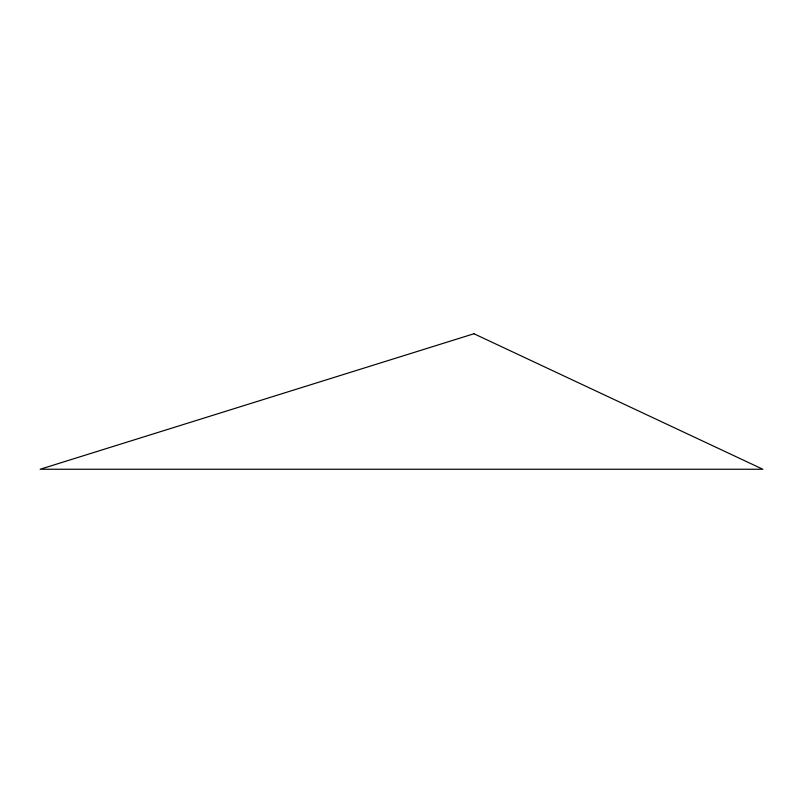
<?xml version="1.0" encoding="UTF-8"?>
<svg xmlns="http://www.w3.org/2000/svg" width="803" height="803" viewBox="0 0 803 803"><rect width="100%" height="100%" fill="white"/><g stroke="black" fill="none" stroke-linecap="round" stroke-linejoin="round"><path stroke-width="1.2" d="M473.941 333.747L40.15 469.253L762.85 469.253L473.941 333.747"/></g></svg>
